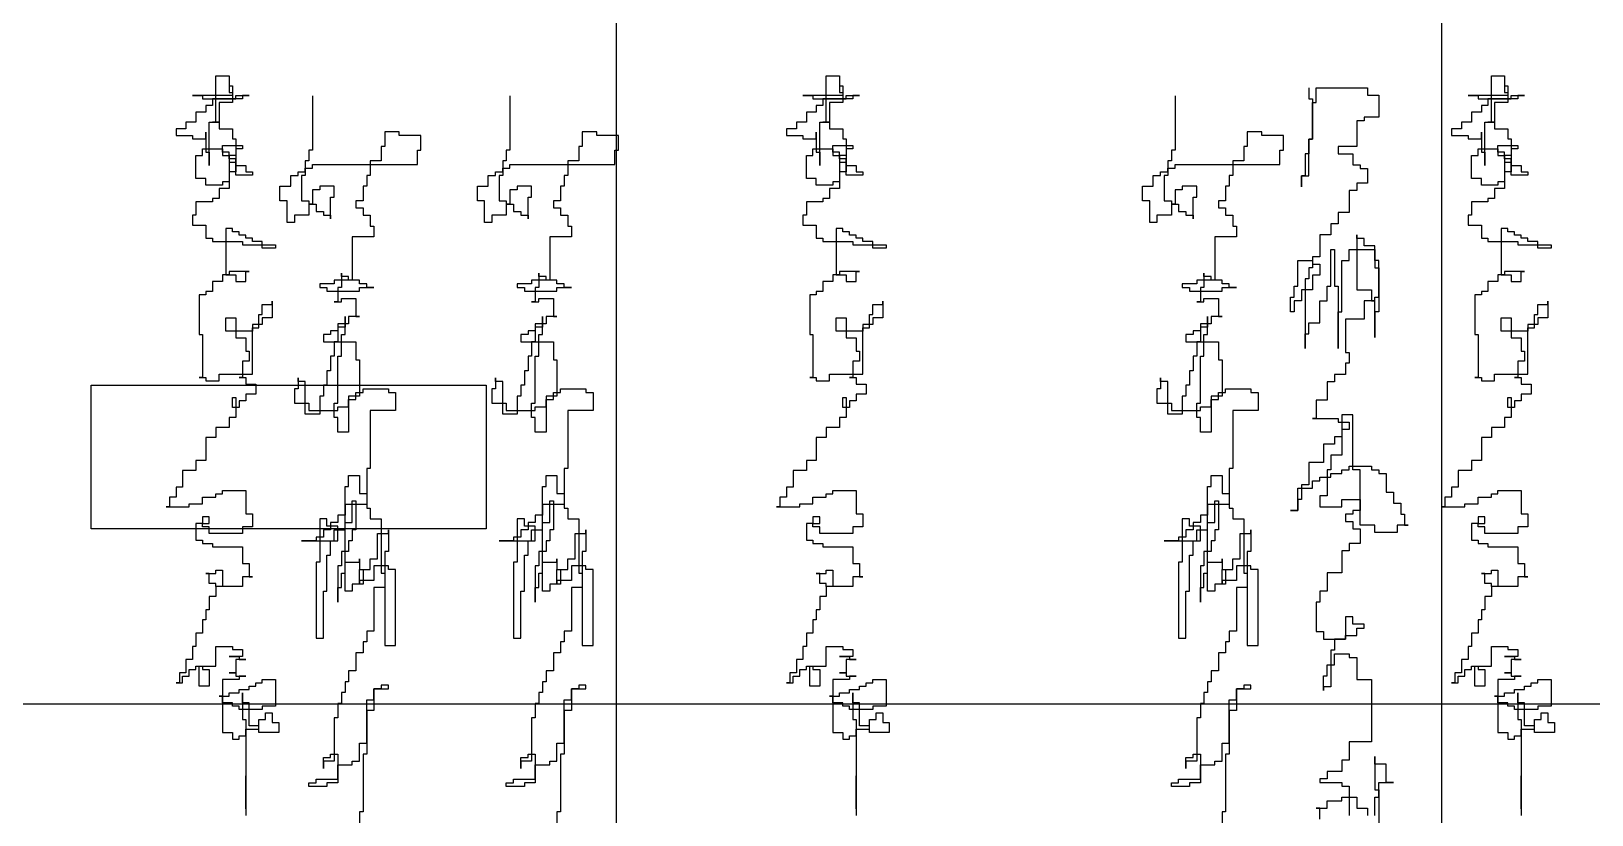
# Model space of a CAD drawing. Extents: x 225307 to 340959, y 27372 to 84205.
# Drawn here: x 316762 to 318653, y 74597 to 75546 of the extents above; entities that cross this region are included whole.
import ezdxf

# ---------------------------------------------------------------- set-up
doc = ezdxf.new("R2010")
doc.units = 0
doc.header["$MEASUREMENT"] = 0
doc.layers.get('0').update_dxf_attribs({"linetype": 'CONTINUOUS'})
doc.layers.add('3', color=7, linetype='CONTINUOUS')
doc.layers.add('PH', color=8, linetype='CONTINUOUS')

msp = doc.modelspace()

# ---------------------------------------------------------------- linework, layer by layer
at = {"color": 251}
for points in [[(317001.5, 75491.6), (317001.5, 75479.5), (317005.5, 75479.5), (317005.5, 75467.5), (316957.3, 75467.5), (316969.4, 75467.5), (316969.4, 75463.5), (317009.6, 75463.5), (317009.6, 75467.5), (317025.7, 75467.5), (317017.6, 75467.5), (317017.6, 75463.5), (316981.4, 75463.5), (316981.4, 75455.4), (316973.4, 75455.4), (316973.4, 75447.4), (316961.3, 75447.4), (316961.3, 75435.3), (316949.2, 75435.3), (316949.2, 75427.3), (316937.2, 75427.3), (316937.2, 75419.3), (316957.3, 75419.3), (316957.3, 75415.2), (316973.4, 75415.2), (316973.4, 75423.3), (316973.4, 75399.2), (316977.4, 75399.2), (316977.4, 75383.1), (316977.4, 75435.3), (316985.4, 75435.3), (316985.4, 75491.6), (317001.5, 75491.6), (317001.5, 75471.5), (317005.5, 75471.5), (317005.5, 75459.4), (316989.5, 75459.4), (316989.5, 75435.3), (316981.4, 75435.3), (316989.5, 75435.3), (316989.5, 75427.3), (317005.5, 75427.3), (317005.5, 75415.2), (317009.6, 75415.2), (317009.6, 75375.1), (317001.5, 75375.1), (317001.5, 75363), (316993.5, 75363), (316993.5, 75359), (316973.4, 75359), (316973.4, 75367), (316961.3, 75367), (316961.3, 75395.2), (316969.4, 75395.2), (316969.4, 75403.2), (316993.5, 75403.2), (316993.5, 75395.2), (317001.5, 75395.2), (317001.5, 75387.1), (317009.6, 75387.1), (317009.6, 75383.1), (317021.6, 75383.1), (317021.6, 75375.1), (317029.7, 75375.1), (317029.7, 75371.1), (317009.6, 75371.1), (317009.6, 75391.1), (317001.5, 75391.1), (317001.5, 75399.2), (316993.5, 75399.2), (316993.5, 75407.2), (317017.6, 75407.2), (317017.6, 75403.2), (317009.6, 75403.2), (317009.6, 75395.2), (317001.5, 75395.2), (317001.5, 75355), (316989.5, 75355), (316989.5, 75342.9), (316981.4, 75342.9), (316981.4, 75338.9), (316961.3, 75338.9), (316961.3, 75322.8), (316957.3, 75322.8), (316957.3, 75310.8), (316973.4, 75310.8), (316973.4, 75294.7), (316981.4, 75294.7), (316981.4, 75290.7), (317017.6, 75290.7), (317017.6, 75286.7), (317057.8, 75286.7), (317057.8, 75282.7), (317041.7, 75282.7), (317041.7, 75290.7), (317029.7, 75290.7), (317029.7, 75294.7), (317021.6, 75294.7), (317021.6, 75298.7), (317013.6, 75298.7), (317013.6, 75302.7), (317005.5, 75302.7), (317005.5, 75306.8), (316997.5, 75306.8), (316997.5, 75250.5), (317009.6, 75250.5), (317009.6, 75242.5), (317021.6, 75242.5), (317021.6, 75254.5), (317025.7, 75254.5), (317001.5, 75254.5), (317001.5, 75250.5), (316993.5, 75250.5), (316993.5, 75242.5), (316981.4, 75242.5), (316981.4, 75230.4), (316973.4, 75230.4), (316973.4, 75226.4), (316965.3, 75226.4), (316965.3, 75178.2), (316969.4, 75178.2), (316969.4, 75126), (316965.3, 75126), (316973.4, 75126), (316973.4, 75121.9), (316989.5, 75121.9), (316989.5, 75130), (317029.7, 75130), (317029.7, 75186.2), (317037.7, 75186.2), (317037.7, 75202.3), (317041.7, 75202.3), (317041.7, 75214.4), (317053.8, 75214.4), (317053.8, 75218.4), (317053.8, 75198.3), (317041.7, 75198.3), (317041.7, 75190.2), (317029.7, 75190.2), (317029.7, 75182.2), (316997.5, 75182.2), (316997.5, 75198.3), (317009.6, 75198.3), (317009.6, 75174.2), (317021.6, 75174.2), (317021.6, 75158.1), (317025.7, 75158.1), (317025.7, 75146), (317017.6, 75146), (317017.6, 75126), (317013.6, 75126), (317021.6, 75126), (317021.6, 75117.9), (317033.7, 75117.9), (317033.7, 75105.9), (317021.6, 75105.9), (317021.6, 75097.8), (317013.6, 75097.8), (317013.6, 75089.8), (317005.5, 75089.8), (317005.5, 75101.8), (317009.6, 75101.8), (317009.6, 75077.7), (317001.5, 75077.7), (317001.5, 75065.7), (316985.4, 75065.7), (316985.4, 75053.6), (316973.4, 75053.6), (316973.4, 75025.5), (316961.3, 75025.5), (316961.3, 75013.5), (316945.2, 75013.5), (316945.2, 74993.4), (316937.2, 74993.4), (316937.2, 74981.3), (316929.1, 74981.3), (316929.1, 74969.3), (316925.1, 74969.3), (316953.3, 74969.3), (316953.3, 74973.3), (316969.4, 74973.3), (316969.4, 74981.3), (316985.4, 74981.3), (316985.4, 74985.3), (316993.5, 74985.3), (316993.5, 74989.3), (317021.6, 74989.3), (317021.6, 74961.2), (317029.7, 74961.2), (317029.7, 74945.1), (317017.6, 74945.1), (317017.6, 74937.1), (316977.4, 74937.1), (316977.4, 74945.1), (316969.4, 74945.1), (316969.4, 74949.2), (316977.4, 74949.2), (316977.4, 74957.2), (316969.4, 74957.2), (316969.4, 74949.2), (316961.3, 74949.2), (316961.3, 74929.1), (316969.4, 74929.1), (316969.4, 74925.1), (316981.4, 74925.1), (316981.4, 74921), (317017.6, 74921), (317017.6, 74901), (317025.7, 74901), (317025.7, 74884.9), (317029.7, 74884.9), (317017.6, 74884.9), (317017.6, 74872.8), (316985.4, 74872.8), (316985.4, 74876.8), (316977.4, 74876.8), (316977.4, 74888.9), (316973.4, 74888.9), (316985.4, 74888.9), (316985.4, 74892.9), (316993.5, 74892.9), (316993.5, 74872.8), (316985.4, 74872.8), (316985.4, 74860.8), (316977.4, 74860.8), (316977.4, 74844.7), (316973.4, 74844.7), (316973.4, 74832.6), (316969.4, 74832.6), (316969.4, 74816.6), (316961.3, 74816.6), (316961.3, 74800.5), (316957.3, 74800.5), (316957.3, 74784.4), (316949.2, 74784.4), (316949.2, 74768.4), (316941.2, 74768.4), (316941.2, 74756.3), (316937.2, 74756.3), (316945.2, 74756.3), (316945.2, 74764.3), (316953.3, 74764.3), (316953.3, 74772.4), (316961.3, 74772.4), (316961.3, 74776.4), (316969.4, 74776.4), (316969.4, 74772.4), (316977.4, 74772.4), (316977.4, 74752.3), (316965.3, 74752.3), (316965.3, 74776.4), (316985.4, 74776.4), (316985.4, 74800.5), (317005.5, 74800.5), (317005.5, 74796.5), (317017.6, 74796.5), (317017.6, 74788.4), (317001.5, 74788.4), (317013.6, 74788.4), (317013.6, 74784.4), (317021.6, 74784.4), (317009.6, 74784.4), (317009.6, 74768.4), (317001.5, 74768.4), (317009.6, 74768.4), (317009.6, 74764.3), (317021.6, 74764.3), (317013.6, 74764.3), (317013.6, 74760.3), (316993.5, 74760.3), (316993.5, 74740.2), (316989.5, 74740.2), (317001.5, 74740.2), (317001.5, 74744.3), (317013.6, 74744.3), (317013.6, 74748.3), (317025.7, 74748.3), (317025.7, 74752.3), (317033.7, 74752.3), (317033.7, 74756.3), (317041.7, 74756.3), (317041.7, 74760.3), (317057.8, 74760.3), (317057.8, 74728.2), (317041.7, 74728.2), (317041.7, 74724.2), (317013.6, 74724.2), (317013.6, 74728.2), (317005.5, 74728.2), (317005.5, 74732.2), (316993.5, 74732.2), (316993.5, 74740.2), (316993.5, 74696), (317005.5, 74696), (317005.5, 74688), (317013.6, 74688), (317013.6, 74692), (317021.6, 74692), (317021.6, 74700.1), (317037.7, 74700.1), (317037.7, 74712.1), (317045.8, 74712.1), (317045.8, 74720.1), (317053.8, 74720.1), (317053.8, 74708.1), (317061.8, 74708.1), (317061.8, 74696), (317037.7, 74696), (317037.7, 74704.1), (317025.7, 74704.1), (317025.7, 74732.2), (317017.6, 74732.2), (317017.6, 74744.3), (317017.6, 74712.1), (317021.6, 74712.1), (317021.6, 74603.6), (317021.6, 74643.8), (317021.6, 74595.6)], [(317741.2, 75491.6), (317741.2, 75479.5), (317745.2, 75479.5), (317745.2, 75467.5), (317696.9, 75467.5), (317709, 75467.5), (317709, 75463.5), (317749.2, 75463.5), (317749.2, 75467.5), (317765.3, 75467.5), (317757.3, 75467.5), (317757.3, 75463.5), (317721.1, 75463.5), (317721.1, 75455.4), (317713, 75455.4), (317713, 75447.4), (317701, 75447.4), (317701, 75435.3), (317688.9, 75435.3), (317688.9, 75427.3), (317676.8, 75427.3), (317676.8, 75419.3), (317696.9, 75419.3), (317696.9, 75415.2), (317713, 75415.2), (317713, 75423.3), (317713, 75399.2), (317717.1, 75399.2), (317717.1, 75383.1), (317717.1, 75435.3), (317725.1, 75435.3), (317725.1, 75491.6), (317741.2, 75491.6), (317741.2, 75471.5), (317745.2, 75471.5), (317745.2, 75459.4), (317729.1, 75459.4), (317729.1, 75435.3), (317721.1, 75435.3), (317729.1, 75435.3), (317729.1, 75427.3), (317745.2, 75427.3), (317745.2, 75415.2), (317749.2, 75415.2), (317749.2, 75375.1), (317741.2, 75375.1), (317741.2, 75363), (317733.1, 75363), (317733.1, 75359), (317713, 75359), (317713, 75367), (317701, 75367), (317701, 75395.2), (317709, 75395.2), (317709, 75403.2), (317733.1, 75403.2), (317733.1, 75395.2), (317741.2, 75395.2), (317741.2, 75387.1), (317749.2, 75387.1), (317749.2, 75383.1), (317761.3, 75383.1), (317761.3, 75375.1), (317769.3, 75375.1), (317769.3, 75371.1), (317749.2, 75371.1), (317749.2, 75391.1), (317741.2, 75391.1), (317741.2, 75399.2), (317733.1, 75399.2), (317733.1, 75407.2), (317757.3, 75407.2), (317757.3, 75403.2), (317749.2, 75403.2), (317749.2, 75395.2), (317741.2, 75395.2), (317741.2, 75355), (317729.1, 75355), (317729.1, 75342.9), (317721.1, 75342.9), (317721.1, 75338.9), (317701, 75338.9), (317701, 75322.8), (317696.9, 75322.8), (317696.9, 75310.8), (317713, 75310.8), (317713, 75294.7), (317721.1, 75294.7), (317721.1, 75290.7), (317757.3, 75290.7), (317757.3, 75286.7), (317797.5, 75286.7), (317797.5, 75282.7), (317781.4, 75282.7), (317781.4, 75290.7), (317769.3, 75290.7), (317769.3, 75294.7), (317761.3, 75294.7), (317761.3, 75298.7), (317753.2, 75298.7), (317753.2, 75302.7), (317745.2, 75302.7), (317745.2, 75306.8), (317737.2, 75306.8), (317737.2, 75250.5), (317749.2, 75250.5), (317749.2, 75242.5), (317761.3, 75242.5), (317761.3, 75254.5), (317765.3, 75254.5), (317741.2, 75254.5), (317741.2, 75250.5), (317733.1, 75250.5), (317733.1, 75242.5), (317721.1, 75242.5), (317721.1, 75230.4), (317713, 75230.4), (317713, 75226.4), (317705, 75226.4), (317705, 75178.2), (317709, 75178.2), (317709, 75126), (317705, 75126), (317713, 75126), (317713, 75121.9), (317729.1, 75121.9), (317729.1, 75130), (317769.3, 75130), (317769.3, 75186.2), (317777.4, 75186.2), (317777.4, 75202.3), (317781.4, 75202.3), (317781.4, 75214.4), (317793.5, 75214.4), (317793.5, 75218.4), (317793.5, 75198.3), (317781.4, 75198.3), (317781.4, 75190.2), (317769.3, 75190.2), (317769.3, 75182.2), (317737.2, 75182.2), (317737.2, 75198.3), (317749.2, 75198.3), (317749.2, 75174.2), (317761.3, 75174.2), (317761.3, 75158.1), (317765.3, 75158.1), (317765.3, 75146), (317757.3, 75146), (317757.3, 75126), (317753.2, 75126), (317761.3, 75126), (317761.3, 75117.9), (317773.4, 75117.9), (317773.4, 75105.9), (317761.3, 75105.9), (317761.3, 75097.8), (317753.2, 75097.8), (317753.2, 75089.8), (317745.2, 75089.8), (317745.2, 75101.8), (317749.2, 75101.8), (317749.2, 75077.7), (317741.2, 75077.7), (317741.2, 75065.7), (317725.1, 75065.7), (317725.1, 75053.6), (317713, 75053.6), (317713, 75025.5), (317701, 75025.5), (317701, 75013.5), (317684.9, 75013.5), (317684.9, 74993.4), (317676.8, 74993.4), (317676.8, 74981.3), (317668.8, 74981.3), (317668.8, 74969.3), (317664.8, 74969.3), (317692.9, 74969.3), (317692.9, 74973.3), (317709, 74973.3), (317709, 74981.3), (317725.1, 74981.3), (317725.1, 74985.3), (317733.1, 74985.3), (317733.1, 74989.3), (317761.3, 74989.3), (317761.3, 74961.2), (317769.3, 74961.2), (317769.3, 74945.1), (317757.3, 74945.1), (317757.3, 74937.1), (317717.1, 74937.1), (317717.1, 74945.1), (317709, 74945.1), (317709, 74949.2), (317717.1, 74949.2), (317717.1, 74957.2), (317709, 74957.2), (317709, 74949.2), (317701, 74949.2), (317701, 74929.1), (317709, 74929.1), (317709, 74925.1), (317721.1, 74925.1), (317721.1, 74921), (317757.3, 74921), (317757.3, 74901), (317765.3, 74901), (317765.3, 74884.9), (317769.3, 74884.9), (317757.3, 74884.9), (317757.3, 74872.8), (317725.1, 74872.8), (317725.1, 74876.8), (317717.1, 74876.8), (317717.1, 74888.9), (317713, 74888.9), (317725.1, 74888.9), (317725.1, 74892.9), (317733.1, 74892.9), (317733.1, 74872.8), (317725.1, 74872.8), (317725.1, 74860.8), (317717.1, 74860.8), (317717.1, 74844.7), (317713, 74844.7), (317713, 74832.6), (317709, 74832.6), (317709, 74816.6), (317701, 74816.6), (317701, 74800.5), (317696.9, 74800.5), (317696.9, 74784.4), (317688.9, 74784.4), (317688.9, 74768.4), (317680.9, 74768.4), (317680.9, 74756.3), (317676.8, 74756.3), (317684.9, 74756.3), (317684.9, 74764.3), (317692.9, 74764.3), (317692.9, 74772.4), (317701, 74772.4), (317701, 74776.4), (317709, 74776.4), (317709, 74772.4), (317717.1, 74772.4), (317717.1, 74752.3), (317705, 74752.3), (317705, 74776.4), (317725.1, 74776.4), (317725.1, 74800.5), (317745.2, 74800.5), (317745.2, 74796.5), (317757.3, 74796.5), (317757.3, 74788.4), (317741.2, 74788.4), (317753.2, 74788.4), (317753.2, 74784.4), (317761.3, 74784.4), (317749.2, 74784.4), (317749.2, 74768.4), (317741.2, 74768.4), (317749.2, 74768.4), (317749.2, 74764.3), (317761.3, 74764.3), (317753.2, 74764.3), (317753.2, 74760.3), (317733.1, 74760.3), (317733.1, 74740.2), (317729.1, 74740.2), (317741.2, 74740.2), (317741.2, 74744.3), (317753.2, 74744.3), (317753.2, 74748.3), (317765.3, 74748.3), (317765.3, 74752.3), (317773.4, 74752.3), (317773.4, 74756.3), (317781.4, 74756.3), (317781.4, 74760.3), (317797.5, 74760.3), (317797.5, 74728.2), (317781.4, 74728.2), (317781.4, 74724.2), (317753.2, 74724.2), (317753.2, 74728.2), (317745.2, 74728.2), (317745.2, 74732.2), (317733.1, 74732.2), (317733.1, 74740.2), (317733.1, 74696), (317745.2, 74696), (317745.2, 74688), (317753.2, 74688), (317753.2, 74692), (317761.3, 74692), (317761.3, 74700.1), (317777.4, 74700.1), (317777.4, 74712.1), (317785.4, 74712.1), (317785.4, 74720.1), (317793.5, 74720.1), (317793.5, 74708.1), (317801.5, 74708.1), (317801.5, 74696), (317777.4, 74696), (317777.4, 74704.1), (317765.3, 74704.1), (317765.3, 74732.2), (317757.3, 74732.2), (317757.3, 74744.3), (317757.3, 74712.1), (317761.3, 74712.1), (317761.3, 74603.6), (317761.3, 74643.8), (317761.3, 74595.6)], [(318547, 75491.6), (318547, 75479.5), (318551.1, 75479.5), (318551.1, 75467.5), (318502.8, 75467.5), (318514.9, 75467.5), (318514.9, 75463.5), (318555.1, 75463.5), (318555.1, 75467.5), (318571.2, 75467.5), (318563.1, 75467.5), (318563.1, 75463.5), (318526.9, 75463.5), (318526.9, 75455.4), (318518.9, 75455.4), (318518.9, 75447.4), (318506.8, 75447.4), (318506.8, 75435.3), (318494.8, 75435.3), (318494.8, 75427.3), (318482.7, 75427.3), (318482.7, 75419.3), (318502.8, 75419.3), (318502.8, 75415.2), (318518.9, 75415.2), (318518.9, 75423.3), (318518.9, 75399.2), (318522.9, 75399.2), (318522.9, 75383.1), (318522.9, 75435.3), (318531, 75435.3), (318531, 75491.6), (318547, 75491.6), (318547, 75471.5), (318551.1, 75471.5), (318551.1, 75459.4), (318535, 75459.4), (318535, 75435.3), (318526.9, 75435.3), (318535, 75435.3), (318535, 75427.3), (318551.1, 75427.3), (318551.1, 75415.2), (318555.1, 75415.2), (318555.1, 75375.1), (318547, 75375.1), (318547, 75363), (318539, 75363), (318539, 75359), (318518.9, 75359), (318518.9, 75367), (318506.8, 75367), (318506.8, 75395.2), (318514.9, 75395.2), (318514.9, 75403.2), (318539, 75403.2), (318539, 75395.2), (318547, 75395.2), (318547, 75387.1), (318555.1, 75387.1), (318555.1, 75383.1), (318567.1, 75383.1), (318567.1, 75375.1), (318575.2, 75375.1), (318575.2, 75371.1), (318555.1, 75371.1), (318555.1, 75391.1), (318547, 75391.1), (318547, 75399.2), (318539, 75399.2), (318539, 75407.2), (318563.1, 75407.2), (318563.1, 75403.2), (318555.1, 75403.2), (318555.1, 75395.2), (318547, 75395.2), (318547, 75355), (318535, 75355), (318535, 75342.9), (318526.9, 75342.9), (318526.9, 75338.9), (318506.8, 75338.9), (318506.8, 75322.8), (318502.8, 75322.8), (318502.8, 75310.8), (318518.9, 75310.8), (318518.9, 75294.7), (318526.9, 75294.7), (318526.9, 75290.7), (318563.1, 75290.7), (318563.1, 75286.7), (318603.3, 75286.7), (318603.3, 75282.7), (318587.3, 75282.7), (318587.3, 75290.7), (318575.2, 75290.7), (318575.2, 75294.7), (318567.1, 75294.7), (318567.1, 75298.7), (318559.1, 75298.7), (318559.1, 75302.7), (318551.1, 75302.7), (318551.1, 75306.8), (318543, 75306.8), (318543, 75250.5), (318555.1, 75250.5), (318555.1, 75242.5), (318567.1, 75242.5), (318567.1, 75254.5), (318571.2, 75254.5), (318547, 75254.5), (318547, 75250.5), (318539, 75250.5), (318539, 75242.5), (318526.9, 75242.5), (318526.9, 75230.4), (318518.9, 75230.4), (318518.9, 75226.4), (318510.8, 75226.4), (318510.8, 75178.2), (318514.9, 75178.2), (318514.9, 75126), (318510.8, 75126), (318518.9, 75126), (318518.9, 75121.9), (318535, 75121.9), (318535, 75130), (318575.2, 75130), (318575.2, 75186.2), (318583.2, 75186.2), (318583.2, 75202.3), (318587.3, 75202.3), (318587.3, 75214.4), (318599.3, 75214.4), (318599.3, 75218.4), (318599.3, 75198.3), (318587.3, 75198.3), (318587.3, 75190.2), (318575.2, 75190.2), (318575.2, 75182.2), (318543, 75182.2), (318543, 75198.3), (318555.1, 75198.3), (318555.1, 75174.2), (318567.1, 75174.2), (318567.1, 75158.1), (318571.2, 75158.1), (318571.2, 75146), (318563.1, 75146), (318563.1, 75126), (318559.1, 75126), (318567.1, 75126), (318567.1, 75117.9), (318579.2, 75117.9), (318579.2, 75105.9), (318567.1, 75105.9), (318567.1, 75097.8), (318559.1, 75097.8), (318559.1, 75089.8), (318551.1, 75089.8), (318551.1, 75101.8), (318555.1, 75101.8), (318555.1, 75077.7), (318547, 75077.7), (318547, 75065.7), (318531, 75065.7), (318531, 75053.6), (318518.9, 75053.6), (318518.9, 75025.5), (318506.8, 75025.5), (318506.8, 75013.5), (318490.7, 75013.5), (318490.7, 74993.4), (318482.7, 74993.4), (318482.7, 74981.3), (318474.7, 74981.3), (318474.7, 74969.3), (318470.6, 74969.3), (318498.8, 74969.3), (318498.8, 74973.3), (318514.9, 74973.3), (318514.9, 74981.3), (318531, 74981.3), (318531, 74985.3), (318539, 74985.3), (318539, 74989.3), (318567.1, 74989.3), (318567.1, 74961.2), (318575.2, 74961.2), (318575.2, 74945.1), (318563.1, 74945.1), (318563.1, 74937.1), (318522.9, 74937.1), (318522.9, 74945.1), (318514.9, 74945.1), (318514.9, 74949.2), (318522.9, 74949.2), (318522.9, 74957.2), (318514.9, 74957.2), (318514.9, 74949.2), (318506.8, 74949.2), (318506.8, 74929.1), (318514.9, 74929.1), (318514.9, 74925.1), (318526.9, 74925.1), (318526.9, 74921), (318563.1, 74921), (318563.1, 74901), (318571.2, 74901), (318571.2, 74884.9), (318575.2, 74884.9), (318563.1, 74884.9), (318563.1, 74872.8), (318531, 74872.8), (318531, 74876.8), (318522.9, 74876.8), (318522.9, 74888.9), (318518.9, 74888.9), (318531, 74888.9), (318531, 74892.9), (318539, 74892.9), (318539, 74872.8), (318531, 74872.8), (318531, 74860.8), (318522.9, 74860.8), (318522.9, 74844.7), (318518.9, 74844.7), (318518.9, 74832.6), (318514.9, 74832.6), (318514.9, 74816.6), (318506.8, 74816.6), (318506.8, 74800.5), (318502.8, 74800.5), (318502.8, 74784.4), (318494.8, 74784.4), (318494.8, 74768.4), (318486.7, 74768.4), (318486.7, 74756.3), (318482.7, 74756.3), (318490.7, 74756.3), (318490.7, 74764.3), (318498.8, 74764.3), (318498.8, 74772.4), (318506.8, 74772.4), (318506.8, 74776.4), (318514.9, 74776.4), (318514.9, 74772.4), (318522.9, 74772.4), (318522.9, 74752.3), (318510.8, 74752.3), (318510.8, 74776.4), (318531, 74776.4), (318531, 74800.5), (318551.1, 74800.5), (318551.1, 74796.5), (318563.1, 74796.5), (318563.1, 74788.4), (318547, 74788.4), (318559.1, 74788.4), (318559.1, 74784.4), (318567.1, 74784.4), (318555.1, 74784.4), (318555.1, 74768.4), (318547, 74768.4), (318555.1, 74768.4), (318555.1, 74764.3), (318567.1, 74764.3), (318559.1, 74764.3), (318559.1, 74760.3), (318539, 74760.3), (318539, 74740.2), (318535, 74740.2), (318547, 74740.2), (318547, 74744.3), (318559.1, 74744.3), (318559.1, 74748.3), (318571.2, 74748.3), (318571.2, 74752.3), (318579.2, 74752.3), (318579.2, 74756.3), (318587.3, 74756.3), (318587.3, 74760.3), (318603.3, 74760.3), (318603.3, 74728.2), (318587.3, 74728.2), (318587.3, 74724.2), (318559.1, 74724.2), (318559.1, 74728.2), (318551.1, 74728.2), (318551.1, 74732.2), (318539, 74732.2), (318539, 74740.2), (318539, 74696), (318551.1, 74696), (318551.1, 74688), (318559.1, 74688), (318559.1, 74692), (318567.1, 74692), (318567.1, 74700.1), (318583.2, 74700.1), (318583.2, 74712.1), (318591.3, 74712.1), (318591.3, 74720.1), (318599.3, 74720.1), (318599.3, 74708.1), (318607.4, 74708.1), (318607.4, 74696), (318583.2, 74696), (318583.2, 74704.1), (318571.2, 74704.1), (318571.2, 74732.2), (318563.1, 74732.2), (318563.1, 74744.3), (318563.1, 74712.1), (318567.1, 74712.1), (318567.1, 74603.6), (318567.1, 74643.8), (318567.1, 74595.6)], [(318309.8, 75477.1), (318309.8, 75463.8), (318314.3, 75463.8), (318314.3, 75414.8), (318309.8, 75414.8), (318309.8, 75397), (318305.4, 75397), (318305.4, 75370.3), (318300.9, 75370.3), (318300.9, 75356.9), (318300.9, 75370.3), (318309.8, 75370.3), (318309.8, 75414.8), (318314.3, 75414.8), (318314.3, 75459.3), (318318.7, 75459.3), (318318.7, 75477.1), (318381.1, 75477.1), (318381.1, 75468.2), (318394.5, 75468.2), (318394.5, 75441.5), (318376.7, 75441.5), (318376.7, 75437.1), (318367.8, 75437.1), (318367.8, 75405.9), (318345.5, 75405.9), (318345.5, 75397), (318363.3, 75397), (318363.3, 75383.7), (318372.2, 75383.7), (318372.2, 75379.2), (318381.1, 75379.2), (318381.1, 75361.4), (318367.8, 75361.4), (318367.8, 75352.5), (318358.8, 75352.5), (318358.8, 75325.8), (318345.5, 75325.8), (318345.5, 75312.4), (318336.6, 75312.4), (318336.6, 75299.1), (318323.2, 75299.1), (318323.2, 75272.4), (318314.3, 75272.4), (318314.3, 75259), (318309.8, 75259), (318309.8, 75245.6), (318305.4, 75245.6), (318305.4, 75232.3), (318300.9, 75232.3), (318300.9, 75218.9), (318292, 75218.9), (318292, 75205.6), (318287.6, 75205.6), (318287.6, 75223.4), (318292, 75223.4), (318292, 75236.7), (318296.5, 75236.7), (318296.5, 75267.9), (318314.3, 75267.9), (318314.3, 75263.5), (318323.2, 75263.5), (318323.2, 75250.1), (318314.3, 75250.1), (318314.3, 75232.3), (318305.4, 75232.3), (318305.4, 75161.1), (318305.4, 75178.9), (318309.8, 75178.9), (318309.8, 75192.2), (318323.2, 75192.2), (318323.2, 75218.9), (318332.1, 75218.9), (318332.1, 75236.7), (318336.6, 75236.7), (318336.6, 75281.3), (318341, 75281.3), (318341, 75236.7), (318345.5, 75236.7), (318345.5, 75161.1), (318345.5, 75205.6), (318349.9, 75205.6), (318349.9, 75267.9), (318358.8, 75267.9), (318358.8, 75281.3), (318390, 75281.3), (318390, 75259), (318394.5, 75259), (318394.5, 75205.6), (318390, 75205.6), (318390, 75174.4), (318390, 75223.4), (318394.5, 75223.4), (318394.5, 75267.9), (318390, 75267.9), (318390, 75285.7), (318376.7, 75285.7), (318376.7, 75294.6), (318367.8, 75294.6), (318367.8, 75299.1), (318367.8, 75232.3), (318385.6, 75232.3), (318385.6, 75218.9), (318390, 75218.9), (318376.7, 75218.9), (318376.7, 75196.7), (318354.4, 75196.7), (318354.4, 75156.6), (318358.8, 75156.6), (318358.8, 75143.3), (318354.4, 75143.3), (318354.4, 75129.9), (318341, 75129.9), (318341, 75121), (318332.1, 75121), (318332.1, 75098.7), (318318.7, 75098.7), (318318.7, 75076.5), (318314.3, 75076.5), (318345.5, 75076.5), (318345.5, 75072), (318358.8, 75072), (318358.8, 75063.1), (318349.9, 75063.1), (318349.9, 75054.2), (318341, 75054.2), (318341, 75045.3), (318327.7, 75045.3), (318327.7, 75023.1), (318309.8, 75023.1), (318309.8, 74996.3), (318300.9, 74996.3), (318300.9, 74978.5), (318296.5, 74978.5), (318296.5, 74965.2), (318287.6, 74965.2), (318296.5, 74965.2), (318296.5, 74991.9), (318314.3, 74991.9), (318314.3, 75000.8), (318323.2, 75000.8), (318323.2, 75005.3), (318336.6, 75005.3), (318336.6, 75009.7), (318349.9, 75009.7), (318349.9, 75014.2), (318358.8, 75014.2), (318358.8, 75018.6), (318385.6, 75018.6), (318385.6, 75014.2), (318394.5, 75014.2), (318394.5, 75009.7), (318403.4, 75009.7), (318403.4, 74987.4), (318412.3, 74987.4), (318412.3, 74974.1), (318421.2, 74974.1), (318421.2, 74960.7), (318425.7, 74960.7), (318425.7, 74947.4), (318430.1, 74947.4), (318416.8, 74947.4), (318416.8, 74938.5), (318390, 74938.5), (318390, 74947.4), (318372.2, 74947.4), (318372.2, 75014.2), (318363.3, 75014.2), (318363.3, 75080.9), (318349.9, 75080.9), (318349.9, 75032), (318336.6, 75032), (318336.6, 75014.2), (318332.1, 75014.2), (318332.1, 74983), (318323.2, 74983), (318323.2, 74969.6), (318349.9, 74969.6), (318349.9, 74978.5), (318372.2, 74978.5), (318372.2, 74965.2), (318363.3, 74965.2), (318363.3, 74960.7), (318354.4, 74960.7), (318354.4, 74951.8), (318363.3, 74951.8), (318363.3, 74942.9), (318372.2, 74942.9), (318372.2, 74925.1), (318358.8, 74925.1), (318358.8, 74916.2), (318349.9, 74916.2), (318349.9, 74889.5), (318332.1, 74889.5), (318332.1, 74867.2), (318323.2, 74867.2), (318323.2, 74853.9), (318318.7, 74853.9), (318318.7, 74818.3), (318327.7, 74818.3), (318327.7, 74809.4), (318354.4, 74809.4), (318354.4, 74813.8), (318367.8, 74813.8), (318367.8, 74822.7), (318376.7, 74822.7), (318376.7, 74827.2), (318363.3, 74827.2), (318363.3, 74836.1), (318354.4, 74836.1), (318354.4, 74809.4), (318341, 74809.4), (318341, 74796), (318336.6, 74796), (318336.6, 74751.5), (318327.7, 74751.5), (318327.7, 74747), (318327.7, 74764.9), (318332.1, 74764.9), (318332.1, 74778.2), (318341, 74778.2), (318341, 74791.6), (318358.8, 74791.6), (318358.8, 74787.1), (318367.8, 74787.1), (318367.8, 74760.4), (318385.6, 74760.4), (318385.6, 74684.7), (318358.8, 74684.7), (318358.8, 74662.5), (318349.9, 74662.5), (318349.9, 74649.1), (318332.1, 74649.1), (318332.1, 74640.2), (318323.2, 74640.2), (318323.2, 74635.8), (318349.9, 74635.8), (318349.9, 74631.3), (318358.8, 74631.3), (318358.8, 74595.7)], [(317102.5, 75467.3), (317102.5, 75401.6), (317098.1, 75401.6), (317098.1, 75388.4), (317093.7, 75388.4), (317093.7, 75370.9), (317089.4, 75370.9), (317089.4, 75340.3), (317098.1, 75340.3), (317098.1, 75335.9), (317106.9, 75335.9), (317106.9, 75327.1), (317115.7, 75327.1), (317115.7, 75322.7), (317124.4, 75322.7), (317124.4, 75318.4), (317124.4, 75344.6), (317128.8, 75344.6), (317128.8, 75357.8), (317111.3, 75357.8), (317111.3, 75353.4), (317102.5, 75353.4), (317102.5, 75335.9), (317098.1, 75335.9), (317098.1, 75322.7), (317080.6, 75322.7), (317080.6, 75314), (317071.8, 75314), (317071.8, 75340.3), (317063.1, 75340.3), (317063.1, 75357.8), (317076.2, 75357.8), (317076.2, 75370.9), (317085, 75370.9), (317085, 75375.3), (317093.7, 75375.3), (317093.7, 75379.7), (317102.5, 75379.7), (317102.5, 75384.1), (317229.6, 75384.1), (317229.6, 75401.6), (317234, 75401.6), (317234, 75419.1), (317207.7, 75419.1), (317207.7, 75423.5), (317190.2, 75423.5), (317190.2, 75406), (317185.8, 75406), (317185.8, 75388.4), (317172.6, 75388.4), (317172.6, 75370.9), (317168.3, 75370.9), (317168.3, 75357.8), (317163.9, 75357.8), (317163.9, 75340.3), (317155.1, 75340.3), (317155.1, 75331.5), (317163.9, 75331.5), (317163.9, 75322.7), (317172.6, 75322.7), (317172.6, 75309.6), (317177, 75309.6), (317177, 75296.5), (317150.7, 75296.5), (317150.7, 75243.9), (317128.8, 75243.9), (317128.8, 75239.5), (317111.3, 75239.5), (317111.3, 75235.1), (317120, 75235.1), (317120, 75230.8), (317159.5, 75230.8), (317159.5, 75235.1), (317177, 75235.1), (317168.3, 75235.1), (317168.3, 75239.5), (317159.5, 75239.5), (317159.5, 75243.9), (317146.3, 75243.9), (317146.3, 75248.3), (317137.6, 75248.3), (317137.6, 75252.7), (317137.6, 75235.1), (317133.2, 75235.1), (317133.2, 75217.6), (317128.8, 75217.6), (317137.6, 75217.6), (317137.6, 75222), (317155.1, 75222), (317155.1, 75200.1), (317159.5, 75200.1), (317146.3, 75200.1), (317146.3, 75191.3), (317133.2, 75191.3), (317133.2, 75182.6), (317124.4, 75182.6), (317124.4, 75178.2), (317115.7, 75178.2), (317115.7, 75169.4), (317155.1, 75169.4), (317155.1, 75147.5), (317159.5, 75147.5), (317159.5, 75103.7), (317146.3, 75103.7), (317146.3, 75059.9), (317133.2, 75059.9), (317133.2, 75077.5), (317128.8, 75077.5), (317128.8, 75095), (317133.2, 75095), (317133.2, 75151.9), (317137.6, 75151.9), (317137.6, 75178.2), (317142, 75178.2), (317142, 75200.1), (317142, 75187), (317133.2, 75187), (317133.2, 75169.4), (317128.8, 75169.4), (317128.8, 75151.9), (317124.4, 75151.9), (317124.4, 75134.4), (317120, 75134.4), (317120, 75116.9), (317115.7, 75116.9), (317115.7, 75103.7), (317111.3, 75103.7), (317111.3, 75081.8), (317093.7, 75081.8), (317093.7, 75121.3), (317085, 75121.3), (317085, 75125.6), (317085, 75112.5), (317080.6, 75112.5), (317080.6, 75095), (317098.1, 75095), (317098.1, 75086.2), (317133.2, 75086.2), (317133.2, 75090.6), (317146.3, 75090.6), (317146.3, 75099.4), (317155.1, 75099.4), (317155.1, 75108.1), (317163.9, 75108.1), (317163.9, 75112.5), (317194.6, 75112.5), (317194.6, 75108.1), (317203.3, 75108.1), (317203.3, 75086.2), (317172.6, 75086.2), (317172.6, 75016.1), (317168.3, 75016.1), (317168.3, 74972.3), (317142, 74972.3), (317142, 74959.2), (317133.2, 74959.2), (317133.2, 74950.4), (317124.4, 74950.4), (317124.4, 74941.7), (317115.7, 74941.7), (317115.7, 74932.9), (317106.9, 74932.9), (317106.9, 74928.5), (317089.4, 74928.5), (317133.2, 74928.5), (317133.2, 74946.1), (317120, 74946.1), (317120, 74954.8), (317111.3, 74954.8), (317111.3, 74902.3), (317106.9, 74902.3), (317106.9, 74810.3), (317115.7, 74810.3), (317115.7, 74867.2), (317120, 74867.2), (317120, 74911), (317124.4, 74911), (317124.4, 74928.5), (317128.8, 74928.5), (317128.8, 74941.7), (317142, 74941.7), (317142, 74950.4), (317150.7, 74950.4), (317150.7, 74976.7), (317155.1, 74976.7), (317155.1, 74941.7), (317150.7, 74941.7), (317150.7, 74928.5), (317146.3, 74928.5), (317146.3, 74915.4), (317137.6, 74915.4), (317137.6, 74897.9), (317133.2, 74897.9), (317133.2, 74854.1), (317133.2, 74871.6), (317137.6, 74871.6), (317137.6, 74889.1), (317142, 74889.1), (317142, 74902.3), (317159.5, 74902.3), (317159.5, 74906.6), (317159.5, 74893.5), (317163.9, 74893.5), (317163.9, 74876), (317150.7, 74876), (317150.7, 74867.2), (317142, 74867.2), (317142, 74994.2), (317146.3, 74994.2), (317146.3, 75007.4), (317159.5, 75007.4), (317159.5, 74985.5), (317168.3, 74985.5), (317168.3, 74968), (317172.6, 74968), (317172.6, 74954.8), (317185.8, 74954.8), (317185.8, 74889.1), (317190.2, 74889.1), (317190.2, 74801.5), (317203.3, 74801.5), (317203.3, 74893.5), (317194.6, 74893.5), (317194.6, 74897.9), (317177, 74897.9), (317177, 74880.4), (317159.5, 74880.4), (317159.5, 74876), (317159.5, 74893.5), (317172.6, 74893.5), (317172.6, 74906.6), (317181.4, 74906.6), (317181.4, 74937.3), (317194.6, 74937.3), (317194.6, 74941.7), (317194.6, 74915.4), (317190.2, 74915.4), (317190.2, 74871.6), (317177, 74871.6), (317177, 74819), (317168.3, 74819), (317168.3, 74805.9), (317163.9, 74805.9), (317163.9, 74792.8), (317155.1, 74792.8), (317155.1, 74770.9), (317146.3, 74770.9), (317146.3, 74757.7), (317142, 74757.7), (317142, 74744.6), (317137.6, 74744.6), (317137.6, 74731.4), (317133.2, 74731.4), (317133.2, 74713.9), (317128.8, 74713.9), (317128.8, 74661.4), (317115.7, 74661.4), (317115.7, 74652.6), (317115.7, 74665.7), (317124.4, 74665.7), (317124.4, 74670.1), (317133.2, 74670.1), (317133.2, 74635.1), (317120, 74635.1), (317120, 74630.7), (317098.1, 74630.7), (317098.1, 74635.1), (317106.9, 74635.1), (317106.9, 74639.5), (317133.2, 74639.5), (317133.2, 74657), (317150.7, 74657), (317150.7, 74661.4), (317159.5, 74661.4), (317159.5, 74683.3), (317168.3, 74683.3), (317168.3, 74735.8), (317177, 74735.8), (317177, 74749), (317194.6, 74749), (317194.6, 74753.3), (317185.8, 74753.3), (317185.8, 74749), (317177, 74749), (317177, 74722.7), (317168.3, 74722.7), (317168.3, 74670.1), (317163.9, 74670.1), (317163.9, 74600), (317159.5, 74600), (317159.5, 74569.4)], [(317341.8, 75467.3), (317341.8, 75401.6), (317337.4, 75401.6), (317337.4, 75388.4), (317333, 75388.4), (317333, 75370.9), (317328.7, 75370.9), (317328.7, 75340.3), (317337.4, 75340.3), (317337.4, 75335.9), (317346.2, 75335.9), (317346.2, 75327.1), (317355, 75327.1), (317355, 75322.7), (317363.7, 75322.7), (317363.7, 75318.4), (317363.7, 75344.6), (317368.1, 75344.6), (317368.1, 75357.8), (317350.6, 75357.8), (317350.6, 75353.4), (317341.8, 75353.4), (317341.8, 75335.9), (317337.4, 75335.9), (317337.4, 75322.7), (317319.9, 75322.7), (317319.9, 75314), (317311.1, 75314), (317311.1, 75340.3), (317302.4, 75340.3), (317302.4, 75357.8), (317315.5, 75357.8), (317315.5, 75370.9), (317324.3, 75370.9), (317324.3, 75375.3), (317333, 75375.3), (317333, 75379.7), (317341.8, 75379.7), (317341.8, 75384.1), (317468.9, 75384.1), (317468.9, 75401.6), (317473.3, 75401.6), (317473.3, 75419.1), (317447, 75419.1), (317447, 75423.5), (317429.5, 75423.5), (317429.5, 75406), (317425.1, 75406), (317425.1, 75388.4), (317412, 75388.4), (317412, 75370.9), (317407.6, 75370.9), (317407.6, 75357.8), (317403.2, 75357.8), (317403.2, 75340.3), (317394.4, 75340.3), (317394.4, 75331.5), (317403.2, 75331.5), (317403.2, 75322.7), (317412, 75322.7), (317412, 75309.6), (317416.3, 75309.6), (317416.3, 75296.5), (317390, 75296.5), (317390, 75243.9), (317368.1, 75243.9), (317368.1, 75239.5), (317350.6, 75239.5), (317350.6, 75235.1), (317359.3, 75235.1), (317359.3, 75230.8), (317398.8, 75230.8), (317398.8, 75235.1), (317416.3, 75235.1), (317407.6, 75235.1), (317407.6, 75239.5), (317398.8, 75239.5), (317398.8, 75243.9), (317385.6, 75243.9), (317385.6, 75248.3), (317376.9, 75248.3), (317376.9, 75252.7), (317376.9, 75235.1), (317372.5, 75235.1), (317372.5, 75217.6), (317368.1, 75217.6), (317376.9, 75217.6), (317376.9, 75222), (317394.4, 75222), (317394.4, 75200.1), (317398.8, 75200.1), (317385.6, 75200.1), (317385.6, 75191.3), (317372.5, 75191.3), (317372.5, 75182.6), (317363.7, 75182.6), (317363.7, 75178.2), (317355, 75178.2), (317355, 75169.4), (317394.4, 75169.4), (317394.4, 75147.5), (317398.8, 75147.5), (317398.8, 75103.7), (317385.6, 75103.7), (317385.6, 75059.9), (317372.5, 75059.9), (317372.5, 75077.5), (317368.1, 75077.5), (317368.1, 75095), (317372.5, 75095), (317372.5, 75151.9), (317376.9, 75151.9), (317376.9, 75178.2), (317381.3, 75178.2), (317381.3, 75200.1), (317381.3, 75187), (317372.5, 75187), (317372.5, 75169.4), (317368.1, 75169.4), (317368.1, 75151.9), (317363.7, 75151.9), (317363.7, 75134.4), (317359.3, 75134.4), (317359.3, 75116.9), (317355, 75116.9), (317355, 75103.7), (317350.6, 75103.7), (317350.6, 75081.8), (317333, 75081.8), (317333, 75121.3), (317324.3, 75121.3), (317324.3, 75125.6), (317324.3, 75112.5), (317319.9, 75112.5), (317319.9, 75095), (317337.4, 75095), (317337.4, 75086.2), (317372.5, 75086.2), (317372.5, 75090.6), (317385.6, 75090.6), (317385.6, 75099.4), (317394.4, 75099.4), (317394.4, 75108.1), (317403.2, 75108.1), (317403.2, 75112.5), (317433.9, 75112.5), (317433.9, 75108.1), (317442.6, 75108.1), (317442.6, 75086.2), (317412, 75086.2), (317412, 75016.1), (317407.6, 75016.1), (317407.6, 74972.3), (317381.3, 74972.3), (317381.3, 74959.2), (317372.5, 74959.2), (317372.5, 74950.4), (317363.7, 74950.4), (317363.7, 74941.7), (317355, 74941.7), (317355, 74932.9), (317346.2, 74932.9), (317346.2, 74928.5), (317328.7, 74928.5), (317372.5, 74928.5), (317372.5, 74946.1), (317359.3, 74946.1), (317359.3, 74954.8), (317350.6, 74954.8), (317350.6, 74902.3), (317346.2, 74902.3), (317346.2, 74810.3), (317355, 74810.3), (317355, 74867.2), (317359.3, 74867.2), (317359.3, 74911), (317363.7, 74911), (317363.7, 74928.5), (317368.1, 74928.5), (317368.1, 74941.7), (317381.3, 74941.7), (317381.3, 74950.4), (317390, 74950.4), (317390, 74976.7), (317394.4, 74976.7), (317394.4, 74941.7), (317390, 74941.7), (317390, 74928.5), (317385.6, 74928.5), (317385.6, 74915.4), (317376.9, 74915.4), (317376.9, 74897.9), (317372.5, 74897.9), (317372.5, 74854.1), (317372.5, 74871.6), (317376.9, 74871.6), (317376.9, 74889.1), (317381.3, 74889.1), (317381.3, 74902.3), (317398.8, 74902.3), (317398.8, 74906.6), (317398.8, 74893.5), (317403.2, 74893.5), (317403.2, 74876), (317390, 74876), (317390, 74867.2), (317381.3, 74867.2), (317381.3, 74994.2), (317385.6, 74994.2), (317385.6, 75007.4), (317398.8, 75007.4), (317398.8, 74985.5), (317407.6, 74985.5), (317407.6, 74968), (317412, 74968), (317412, 74954.8), (317425.1, 74954.8), (317425.1, 74889.1), (317429.5, 74889.1), (317429.5, 74801.5), (317442.6, 74801.5), (317442.6, 74893.5), (317433.9, 74893.5), (317433.9, 74897.9), (317416.3, 74897.9), (317416.3, 74880.4), (317398.8, 74880.4), (317398.8, 74876), (317398.8, 74893.5), (317412, 74893.5), (317412, 74906.6), (317420.7, 74906.6), (317420.7, 74937.3), (317433.9, 74937.3), (317433.9, 74941.7), (317433.9, 74915.4), (317429.5, 74915.4), (317429.5, 74871.6), (317416.3, 74871.6), (317416.3, 74819), (317407.6, 74819), (317407.6, 74805.9), (317403.2, 74805.9), (317403.2, 74792.8), (317394.4, 74792.8), (317394.4, 74770.9), (317385.6, 74770.9), (317385.6, 74757.7), (317381.3, 74757.7), (317381.3, 74744.6), (317376.9, 74744.6), (317376.9, 74731.4), (317372.5, 74731.4), (317372.5, 74713.9), (317368.1, 74713.9), (317368.1, 74661.4), (317355, 74661.4), (317355, 74652.6), (317355, 74665.7), (317363.7, 74665.7), (317363.7, 74670.1), (317372.5, 74670.1), (317372.5, 74635.1), (317359.3, 74635.1), (317359.3, 74630.7), (317337.4, 74630.7), (317337.4, 74635.1), (317346.2, 74635.1), (317346.2, 74639.5), (317372.5, 74639.5), (317372.5, 74657), (317390, 74657), (317390, 74661.4), (317398.8, 74661.4), (317398.8, 74683.3), (317407.6, 74683.3), (317407.6, 74735.8), (317416.3, 74735.8), (317416.3, 74749), (317433.9, 74749), (317433.9, 74753.3), (317425.1, 74753.3), (317425.1, 74749), (317416.3, 74749), (317416.3, 74722.7), (317407.6, 74722.7), (317407.6, 74670.1), (317403.2, 74670.1), (317403.2, 74600), (317398.8, 74600), (317398.8, 74569.4)], [(318147.7, 75467.3), (318147.7, 75401.6), (318143.3, 75401.6), (318143.3, 75388.4), (318138.9, 75388.4), (318138.9, 75370.9), (318134.5, 75370.9), (318134.5, 75340.3), (318143.3, 75340.3), (318143.3, 75335.9), (318152.1, 75335.9), (318152.1, 75327.1), (318160.8, 75327.1), (318160.8, 75322.7), (318169.6, 75322.7), (318169.6, 75318.4), (318169.6, 75344.6), (318174, 75344.6), (318174, 75357.8), (318156.4, 75357.8), (318156.4, 75353.4), (318147.7, 75353.4), (318147.7, 75335.9), (318143.3, 75335.9), (318143.3, 75322.7), (318125.8, 75322.7), (318125.8, 75314), (318117, 75314), (318117, 75340.3), (318108.2, 75340.3), (318108.2, 75357.8), (318121.4, 75357.8), (318121.4, 75370.9), (318130.1, 75370.9), (318130.1, 75375.3), (318138.9, 75375.3), (318138.9, 75379.7), (318147.7, 75379.7), (318147.7, 75384.1), (318274.8, 75384.1), (318274.8, 75401.6), (318279.2, 75401.6), (318279.2, 75419.1), (318252.9, 75419.1), (318252.9, 75423.5), (318235.3, 75423.5), (318235.3, 75406), (318231, 75406), (318231, 75388.4), (318217.8, 75388.4), (318217.8, 75370.9), (318213.4, 75370.9), (318213.4, 75357.8), (318209, 75357.8), (318209, 75340.3), (318200.3, 75340.3), (318200.3, 75331.5), (318209, 75331.5), (318209, 75322.7), (318217.8, 75322.7), (318217.8, 75309.6), (318222.2, 75309.6), (318222.2, 75296.5), (318195.9, 75296.5), (318195.9, 75243.9), (318174, 75243.9), (318174, 75239.5), (318156.4, 75239.5), (318156.4, 75235.1), (318165.2, 75235.1), (318165.2, 75230.8), (318204.7, 75230.8), (318204.7, 75235.1), (318222.2, 75235.1), (318213.4, 75235.1), (318213.4, 75239.5), (318204.7, 75239.5), (318204.7, 75243.9), (318191.5, 75243.9), (318191.5, 75248.3), (318182.7, 75248.3), (318182.7, 75252.7), (318182.7, 75235.1), (318178.4, 75235.1), (318178.4, 75217.6), (318174, 75217.6), (318182.7, 75217.6), (318182.7, 75222), (318200.3, 75222), (318200.3, 75200.1), (318204.7, 75200.1), (318191.5, 75200.1), (318191.5, 75191.3), (318178.4, 75191.3), (318178.4, 75182.6), (318169.6, 75182.6), (318169.6, 75178.2), (318160.8, 75178.2), (318160.8, 75169.4), (318200.3, 75169.4), (318200.3, 75147.5), (318204.7, 75147.5), (318204.7, 75103.7), (318191.5, 75103.7), (318191.5, 75059.9), (318178.4, 75059.9), (318178.4, 75077.5), (318174, 75077.5), (318174, 75095), (318178.4, 75095), (318178.4, 75151.9), (318182.7, 75151.9), (318182.7, 75178.2), (318187.1, 75178.2), (318187.1, 75200.1), (318187.1, 75187), (318178.4, 75187), (318178.4, 75169.4), (318174, 75169.4), (318174, 75151.9), (318169.6, 75151.9), (318169.6, 75134.4), (318165.2, 75134.4), (318165.2, 75116.9), (318160.8, 75116.9), (318160.8, 75103.7), (318156.4, 75103.7), (318156.4, 75081.8), (318138.9, 75081.8), (318138.9, 75121.3), (318130.1, 75121.3), (318130.1, 75125.6), (318130.1, 75112.5), (318125.8, 75112.5), (318125.8, 75095), (318143.3, 75095), (318143.3, 75086.2), (318178.4, 75086.2), (318178.4, 75090.6), (318191.5, 75090.6), (318191.5, 75099.4), (318200.3, 75099.4), (318200.3, 75108.1), (318209, 75108.1), (318209, 75112.5), (318239.7, 75112.5), (318239.7, 75108.1), (318248.5, 75108.1), (318248.5, 75086.2), (318217.8, 75086.2), (318217.8, 75016.1), (318213.4, 75016.1), (318213.4, 74972.3), (318187.1, 74972.3), (318187.1, 74959.2), (318178.4, 74959.2), (318178.4, 74950.4), (318169.6, 74950.4), (318169.6, 74941.7), (318160.8, 74941.7), (318160.8, 74932.9), (318152.1, 74932.9), (318152.1, 74928.5), (318134.5, 74928.5), (318178.4, 74928.5), (318178.4, 74946.1), (318165.2, 74946.1), (318165.2, 74954.8), (318156.4, 74954.8), (318156.4, 74902.3), (318152.1, 74902.3), (318152.1, 74810.3), (318160.8, 74810.3), (318160.8, 74867.2), (318165.2, 74867.2), (318165.2, 74911), (318169.6, 74911), (318169.6, 74928.5), (318174, 74928.5), (318174, 74941.7), (318187.1, 74941.7), (318187.1, 74950.4), (318195.9, 74950.4), (318195.9, 74976.7), (318200.3, 74976.7), (318200.3, 74941.7), (318195.9, 74941.7), (318195.9, 74928.5), (318191.5, 74928.5), (318191.5, 74915.4), (318182.7, 74915.4), (318182.7, 74897.9), (318178.4, 74897.9), (318178.4, 74854.1), (318178.4, 74871.6), (318182.7, 74871.6), (318182.7, 74889.1), (318187.1, 74889.1), (318187.1, 74902.3), (318204.7, 74902.3), (318204.7, 74906.6), (318204.7, 74893.5), (318209, 74893.5), (318209, 74876), (318195.9, 74876), (318195.9, 74867.2), (318187.1, 74867.2), (318187.1, 74994.2), (318191.5, 74994.2), (318191.5, 75007.4), (318204.7, 75007.4), (318204.7, 74985.5), (318213.4, 74985.5), (318213.4, 74968), (318217.8, 74968), (318217.8, 74954.8), (318231, 74954.8), (318231, 74889.1), (318235.3, 74889.1), (318235.3, 74801.5), (318248.5, 74801.5), (318248.5, 74893.5), (318239.7, 74893.5), (318239.7, 74897.9), (318222.2, 74897.9), (318222.2, 74880.4), (318204.7, 74880.4), (318204.7, 74876), (318204.7, 74893.5), (318217.8, 74893.5), (318217.8, 74906.6), (318226.6, 74906.6), (318226.6, 74937.3), (318239.7, 74937.3), (318239.7, 74941.7), (318239.7, 74915.4), (318235.3, 74915.4), (318235.3, 74871.6), (318222.2, 74871.6), (318222.2, 74819), (318213.4, 74819), (318213.4, 74805.9), (318209, 74805.9), (318209, 74792.8), (318200.3, 74792.8), (318200.3, 74770.9), (318191.5, 74770.9), (318191.5, 74757.7), (318187.1, 74757.7), (318187.1, 74744.6), (318182.7, 74744.6), (318182.7, 74731.4), (318178.4, 74731.4), (318178.4, 74713.9), (318174, 74713.9), (318174, 74661.4), (318160.8, 74661.4), (318160.8, 74652.6), (318160.8, 74665.7), (318169.6, 74665.7), (318169.6, 74670.1), (318178.4, 74670.1), (318178.4, 74635.1), (318165.2, 74635.1), (318165.2, 74630.7), (318143.3, 74630.7), (318143.3, 74635.1), (318152.1, 74635.1), (318152.1, 74639.5), (318178.4, 74639.5), (318178.4, 74657), (318195.9, 74657), (318195.9, 74661.4), (318204.7, 74661.4), (318204.7, 74683.3), (318213.4, 74683.3), (318213.4, 74735.8), (318222.2, 74735.8), (318222.2, 74749), (318239.7, 74749), (318239.7, 74753.3), (318231, 74753.3), (318231, 74749), (318222.2, 74749), (318222.2, 74722.7), (318213.4, 74722.7), (318213.4, 74670.1), (318209, 74670.1), (318209, 74600), (318204.7, 74600), (318204.7, 74569.4)], [(318390, 74595.7), (318390, 74617.9), (318394.5, 74617.9), (318394.5, 74635.8), (318412.3, 74635.8), (318403.4, 74635.8), (318403.4, 74658), (318390, 74658), (318390, 74666.9), (318390, 74626.9), (318394.5, 74626.9), (318394.5, 74582.3)], [(318323.2, 74591.2), (318323.2, 74604.6), (318318.7, 74604.6), (318332.1, 74604.6), (318332.1, 74613.5), (318349.9, 74613.5), (318349.9, 74617.9), (318367.8, 74617.9), (318367.8, 74604.6), (318381.1, 74604.6), (318381.1, 74595.7)]]:
    msp.add_lwpolyline(points, dxfattribs=at)
at = {"layer": '3', "color": 1}
msp.add_lwpolyline([(316834.2, 75116.7), (317312.8, 75116.7), (317312.8, 74942.7), (316834.2, 74942.7)], close=True, dxfattribs=at)
at = {"layer": 'PH', "color": 8}
for p, q in [((317471, 73678.1, 5587.7), (317471, 75747.5, 5587.7)), ((318471, 73680.8, 5587.7), (318471, 75747.5, 5587.7)), ((330470.8, 74730.4, 5587.7), (312471, 74730.4, 5587.7))]:
    msp.add_line(p, q, dxfattribs=at)

doc.saveas('drawing.dxf')
